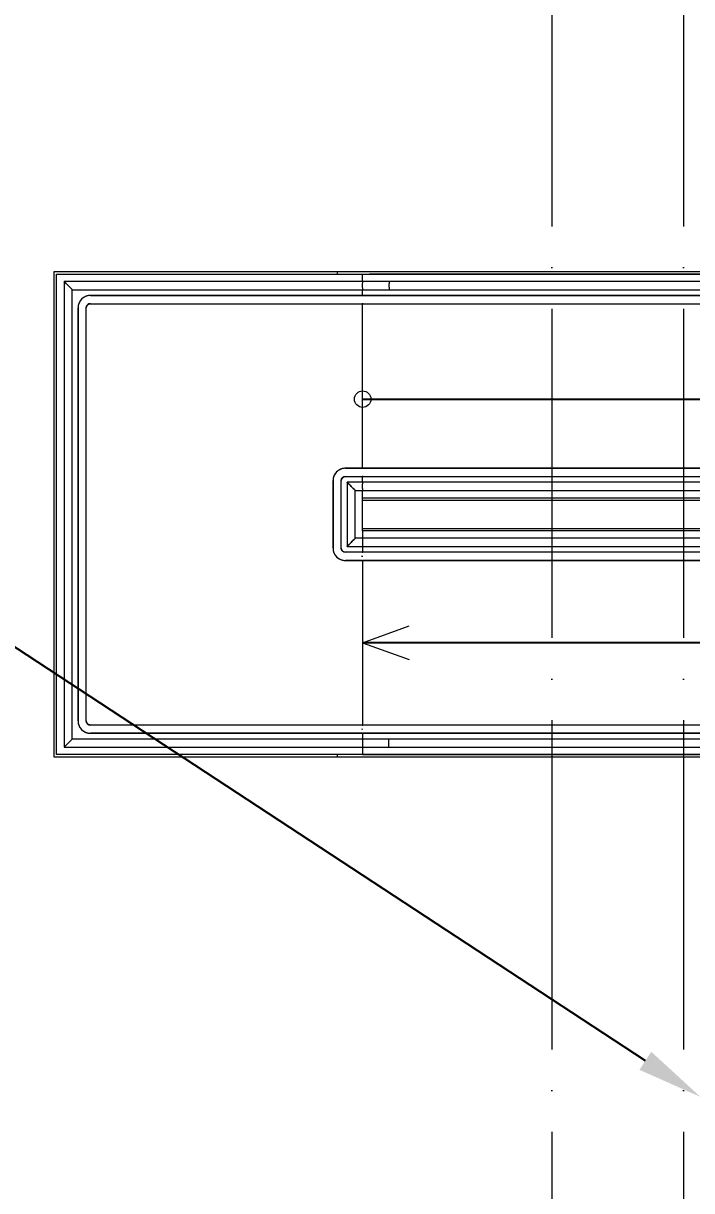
# Model space of a CAD drawing. Header units: millimetres. Extents: x -404508 to 361533, y -175093 to 31861.
# Drawn here: x -31225 to -27162, y -162192 to -155099 of the extents above; entities that cross this region are included whole.
import ezdxf
from ezdxf import colors
from ezdxf.entities.mleader import LeaderData, LeaderLine
from ezdxf.math import Vec2, Vec3

# ---------------------------------------------------------------- set-up
doc = ezdxf.new("R2010")
doc.units = ezdxf.units.MM
doc.linetypes.add('ADSK_Линия сетки', pattern=[25, 20, -2.5, 0, -2.5])
for name, color, linetype, lineweight in [('RC-Выноски', 7, 'Continuous', 0), ('Аннотация', 7, 'Continuous', 18), ('Линии', 7, 'Continuous', 9), ('Ограждение', 252, 'Continuous', 9), ('Оси', 252, 'Continuous', 9), ('Пандусы', 7, 'Continuous', 18), ('Стены наружные', 7, 'Continuous', 18)]:
    doc.layers.add(name, color=color, linetype=linetype, lineweight=lineweight)
doc.layers.add('Узлы', color=7, linetype='Continuous')
doc.styles.add('RubezhCAD', font='', dxfattribs={"oblique": 10})
doc.styles.get('RubezhCAD').set_extended_font_data('GOST type A')

# ---------------------------------------------------------------- blocks, each defined once
blk = doc.blocks.new('1 этаж')
at = {"layer": 'Аннотация', "color": 251, "lineweight": 20, "true_color": 0x636466}
for q in [(-42323.9, -27071.1), (-42323.9, -27276.3)]:
    blk.add_line((-42605.8, -27173.7), q, dxfattribs=at)
blk.add_circle((-42605.8, -25693.7), 50, dxfattribs=at)
at = {"layer": 'Линии', "color": 251, "lineweight": 18, "ltscale": 100, "true_color": 0x636466}
blk.add_line((-40655.8, -26093.7), (-40655.8, -26293.7), dxfattribs=at)
at = {"layer": 'Ограждение', "color": 251, "true_color": 0x636466}
for p, q in [((-44420.8, -24978.7), (-44420.8, -27808.7)), ((-42604.8, -24978.7), (-44420.8, -24978.7)), ((-44370.8, -27758.7), (-44370.8, -25028.7)), ((-44370.8, -25028.7), (-42604.8, -25028.7)), ((-42443.8, -24978.7), (-42604.8, -24978.7)), ((-42604.8, -25028.7), (-42443.8, -25028.7)), ((-36605.8, -24978.7), (-42443.8, -24978.7)), ((-42443.8, -25028.7), (-36605.8, -25028.7)), ((-42607.8, -25063.7), (-44260.8, -25063.7)), ((-44260.8, -25063.7), (-42607.8, -25063.7)), ((-42607.8, -25063.7), (-42603.8, -25063.7)), ((-42607.8, -25063.7), (-42604.8, -25063.7)), ((-42607.8, -25063.7), (-42603.8, -25063.7)), ((-42603.8, -25063.7), (-36607.8, -25063.7)), ((-42443.8, -25063.7), (-42601.8, -25063.7)), ((-36605.8, -25063.7), (-42443.8, -25063.7)), ((-44335.8, -25138.7), (-44335.8, -27648.7)), ((-44335.8, -27648.7), (-44335.8, -25138.7)), ((-44285.8, -27648.7), (-44285.8, -25138.7)), ((-44285.8, -27648.7), (-44285.8, -25138.7)), ((-44260.8, -25113.7), (-42607.8, -25113.7)), ((-44260.8, -25113.7), (-42607.8, -25113.7)), ((-42607.8, -25113.7), (-42603.8, -25113.7)), ((-42604.8, -25113.7), (-42607.8, -25113.7)), ((-42607.8, -25113.7), (-42603.8, -25113.7)), ((-42603.8, -25113.7), (-36607.8, -25113.7)), ((-42601.8, -25113.7), (-42443.8, -25113.7)), ((-42443.8, -25113.7), (-36605.8, -25113.7)), ((-42607.8, -26113.7), (-42710.8, -26113.7)), ((-42710.8, -26113.7), (-42607.8, -26113.7)), ((-42710.8, -26163.7), (-42607.8, -26163.7)), ((-42710.8, -26163.7), (-42607.8, -26163.7)), ((-42607.8, -26113.7), (-42604.8, -26113.7)), ((-42607.8, -26113.7), (-42603.8, -26113.7)), ((-42607.8, -26113.7), (-42603.8, -26113.7)), ((-42604.8, -26163.7), (-42607.8, -26163.7)), ((-42607.8, -26163.7), (-42603.8, -26163.7)), ((-42607.8, -26163.7), (-42603.8, -26163.7)), ((-42603.8, -26113.7), (-36607.8, -26113.7)), ((-42603.8, -26163.7), (-36607.8, -26163.7)), ((-36605.8, -26113.7), (-42601.8, -26113.7)), ((-42601.8, -26163.7), (-36605.8, -26163.7)), ((-42785.8, -26188.7), (-42785.8, -26598.7)), ((-42785.8, -26598.7), (-42785.8, -26188.7)), ((-42735.8, -26598.7), (-42735.8, -26188.7)), ((-42735.8, -26598.7), (-42735.8, -26188.7)), ((-42700.8, -26198.7), (-42700.8, -26588.7)), ((-42604.8, -26198.7), (-42700.8, -26198.7)), ((-36605.8, -26198.7), (-42604.8, -26198.7)), ((-42650.8, -26538.7), (-42650.8, -26248.7)), ((-42650.8, -26248.7), (-42604.8, -26248.7)), ((-42604.8, -26248.7), (-36605.8, -26248.7)), ((-42700.8, -26588.7), (-42606.8, -26588.7)), ((-42606.8, -26538.7), (-42650.8, -26538.7)), ((-36606.8, -26538.7), (-42606.8, -26538.7)), ((-42606.8, -26588.7), (-36606.8, -26588.7)), ((-42607.8, -26623.7), (-42710.8, -26623.7)), ((-42607.8, -26623.7), (-42710.8, -26623.7)), ((-42605.8, -26623.7), (-42607.8, -26623.7)), ((-42607.8, -26623.7), (-42605.8, -26623.7)), ((-42605.8, -26623.7), (-42607.8, -26623.7)), ((-42607.8, -26623.7), (-42603.8, -26623.7)), ((-42607.8, -26646.4), (-42607.8, -26651.1)), ((-42607.8, -26651.1), (-42607.8, -26646.4)), ((-36609.8, -26623.7), (-42605.8, -26623.7)), ((-36607.8, -26623.7), (-42603.8, -26623.7)), ((-42710.8, -26673.7), (-42607.8, -26673.7)), ((-42607.8, -26673.7), (-42710.8, -26673.7)), ((-42607.8, -26673.7), (-42605.8, -26673.7)), ((-42607.8, -26673.7), (-42603.8, -26673.7)), ((-42605.8, -26673.7), (-36609.8, -26673.7)), ((-36607.8, -26673.7), (-42603.8, -26673.7)), ((-42607.8, -27673.7), (-44260.8, -27673.7)), ((-42607.8, -27673.7), (-44260.8, -27673.7)), ((-44260.8, -27723.7), (-42607.8, -27723.7)), ((-42607.8, -27723.7), (-44260.8, -27723.7)), ((-42605.8, -27673.7), (-42607.8, -27673.7)), ((-42607.8, -27673.7), (-42603.8, -27673.7)), ((-42605.8, -27673.7), (-42607.8, -27673.7)), ((-42607.8, -27673.7), (-42605.8, -27673.7)), ((-42607.8, -27701.1), (-42607.8, -27696.4)), ((-42607.8, -27696.4), (-42607.8, -27701.1)), ((-42607.8, -27723.7), (-42603.8, -27723.7)), ((-42607.8, -27723.7), (-42605.8, -27723.7)), ((-42447.8, -27673.7), (-42605.8, -27673.7)), ((-42605.8, -27723.7), (-42447.8, -27723.7)), ((-36607.8, -27673.7), (-42603.8, -27673.7)), ((-36607.8, -27723.7), (-42603.8, -27723.7)), ((-36609.8, -27673.7), (-42447.8, -27673.7)), ((-42447.8, -27723.7), (-36609.8, -27723.7)), ((-42606.8, -27758.7), (-44370.8, -27758.7)), ((-42447.8, -27758.7), (-42606.8, -27758.7)), ((-36606.8, -27758.7), (-42447.8, -27758.7)), ((-44420.8, -27808.7), (-42606.8, -27808.7)), ((-42606.8, -27808.7), (-42447.8, -27808.7)), ((-42447.8, -27808.7), (-36606.8, -27808.7))]:
    blk.add_line(p, q, dxfattribs=at)
at = {"layer": 'Ограждение', "color": 251, "true_color": 0x636466, "flags": 128}
for points in [[(-44420.8, -24978.7), (-44419.9, -24979.6), (-44417.4, -24982.1), (-44413.5, -24986.1), (-44408.3, -24991.2), (-44402.3, -24997.3), (-44395.8, -25003.7), (-44389.3, -25010.2), (-44383.3, -25016.2), (-44378.1, -25021.4), (-44374.1, -25025.4), (-44371.7, -25027.9), (-44370.8, -25028.7)], [(-44370.8, -25028.7), (-44371.7, -25027.9), (-44374.1, -25025.4), (-44378.1, -25021.4), (-44383.3, -25016.2), (-44389.3, -25010.2), (-44395.8, -25003.7), (-44402.3, -24997.3), (-44408.3, -24991.2), (-44413.5, -24986.1), (-44417.4, -24982.1), (-44419.9, -24979.6), (-44420.8, -24978.7)], [(-44260.8, -25063.7), (-44263.8, -25063.8), (-44266.8, -25064), (-44269.8, -25064.3), (-44272.7, -25064.7), (-44275.7, -25065.2), (-44278.6, -25065.9), (-44281.5, -25066.7), (-44284.4, -25067.5), (-44287.2, -25068.5), (-44290, -25069.7), (-44292.7, -25070.9), (-44295.4, -25072.2), (-44298.1, -25073.6), (-44300.6, -25075.2), (-44303.1, -25076.8), (-44305.6, -25078.6), (-44308, -25080.4), (-44310.3, -25082.3), (-44312.5, -25084.4), (-44314.6, -25086.5), (-44316.6, -25088.7), (-44318.6, -25090.9), (-44320.5, -25093.3), (-44322.2, -25095.7), (-44323.9, -25098.2), (-44325.5, -25100.8), (-44326.9, -25103.4), (-44328.3, -25106.1), (-44329.6, -25108.8), (-44330.7, -25111.6), (-44331.7, -25114.4), (-44332.6, -25117.2), (-44333.5, -25120.1), (-44334.1, -25123), (-44334.7, -25126), (-44335.2, -25128.9), (-44335.5, -25131.9), (-44335.7, -25134.9), (-44335.8, -25137.9), (-44335.8, -25138.7)], [(-44260.8, -25063.7), (-44263.8, -25063.8), (-44266.8, -25064), (-44269.8, -25064.3), (-44272.7, -25064.7), (-44275.7, -25065.2), (-44278.6, -25065.9), (-44281.5, -25066.7), (-44284.4, -25067.5), (-44287.2, -25068.5), (-44290, -25069.7), (-44292.7, -25070.9), (-44295.4, -25072.2), (-44298.1, -25073.6), (-44300.6, -25075.2), (-44303.1, -25076.8), (-44305.6, -25078.6), (-44308, -25080.4), (-44310.3, -25082.3), (-44312.5, -25084.4), (-44314.6, -25086.5), (-44316.6, -25088.7), (-44318.6, -25090.9), (-44320.5, -25093.3), (-44322.2, -25095.7), (-44323.9, -25098.2), (-44325.5, -25100.8), (-44326.9, -25103.4), (-44328.3, -25106.1), (-44329.6, -25108.8), (-44330.7, -25111.6), (-44331.7, -25114.4), (-44332.6, -25117.2), (-44333.5, -25120.1), (-44334.1, -25123), (-44334.7, -25126), (-44335.2, -25128.9), (-44335.5, -25131.9), (-44335.7, -25134.9), (-44335.8, -25137.9)], [(-42607.8, -25063.7), (-42604.8, -25063.7), (-42601.8, -25063.7)], [(-44285.8, -25138.7), (-44285.8, -25137.7), (-44285.7, -25136.7), (-44285.6, -25135.7), (-44285.5, -25134.7), (-44285.3, -25133.8), (-44285.1, -25132.8), (-44284.8, -25131.8), (-44284.5, -25130.9), (-44284.2, -25129.9), (-44283.8, -25129), (-44283.4, -25128.1), (-44283, -25127.2), (-44282.5, -25126.3), (-44282, -25125.5), (-44281.4, -25124.6), (-44280.9, -25123.8), (-44280.2, -25123), (-44279.6, -25122.2), (-44278.9, -25121.5), (-44278.2, -25120.8), (-44277.5, -25120.1), (-44276.7, -25119.5), (-44275.9, -25118.8), (-44275.1, -25118.3), (-44274.3, -25117.7), (-44273.5, -25117.2), (-44272.6, -25116.7), (-44271.7, -25116.2), (-44270.8, -25115.8), (-44269.9, -25115.4), (-44268.9, -25115.1), (-44268, -25114.8), (-44267, -25114.5), (-44266, -25114.3), (-44265, -25114.1), (-44264.1, -25113.9), (-44263.1, -25113.8), (-44262.1, -25113.8), (-44261.1, -25113.7), (-44260.8, -25113.7)], [(-42601.8, -25113.7), (-42604.8, -25113.7), (-42607.8, -25113.7)], [(-42710.8, -26113.7), (-42713.8, -26113.8), (-42716.8, -26114), (-42719.8, -26114.3), (-42722.7, -26114.7), (-42725.7, -26115.2), (-42728.6, -26115.9), (-42731.5, -26116.7), (-42734.4, -26117.5), (-42737.2, -26118.5), (-42740, -26119.7), (-42742.7, -26120.9), (-42745.4, -26122.2), (-42748.1, -26123.6), (-42750.6, -26125.2), (-42753.1, -26126.8), (-42755.6, -26128.6), (-42758, -26130.4), (-42760.3, -26132.3), (-42762.5, -26134.4), (-42764.6, -26136.5), (-42766.6, -26138.7), (-42768.6, -26140.9), (-42770.5, -26143.3), (-42772.2, -26145.7), (-42773.9, -26148.2), (-42775.5, -26150.8), (-42776.9, -26153.4), (-42778.3, -26156.1), (-42779.6, -26158.8), (-42780.7, -26161.6), (-42781.7, -26164.4), (-42782.6, -26167.2), (-42783.5, -26170.1), (-42784.1, -26173), (-42784.7, -26176), (-42785.2, -26178.9), (-42785.5, -26181.9), (-42785.7, -26184.9), (-42785.8, -26187.9)], [(-42710.8, -26113.7), (-42713.8, -26113.8), (-42716.8, -26114), (-42719.8, -26114.3), (-42722.7, -26114.7), (-42725.7, -26115.2), (-42728.6, -26115.9), (-42731.5, -26116.7), (-42734.4, -26117.5), (-42737.2, -26118.5), (-42740, -26119.7), (-42742.7, -26120.9), (-42745.4, -26122.2), (-42748.1, -26123.6), (-42750.6, -26125.2), (-42753.1, -26126.8), (-42755.6, -26128.6), (-42758, -26130.4), (-42760.3, -26132.3), (-42762.5, -26134.4), (-42764.6, -26136.5), (-42766.6, -26138.7), (-42768.6, -26140.9), (-42770.5, -26143.3), (-42772.2, -26145.7), (-42773.9, -26148.2), (-42775.5, -26150.8), (-42776.9, -26153.4), (-42778.3, -26156.1), (-42779.6, -26158.8), (-42780.7, -26161.6), (-42781.7, -26164.4), (-42782.6, -26167.2), (-42783.5, -26170.1), (-42784.1, -26173), (-42784.7, -26176), (-42785.2, -26178.9), (-42785.5, -26181.9), (-42785.7, -26184.9), (-42785.8, -26187.9), (-42785.8, -26188.7)], [(-42735.8, -26188.7), (-42735.8, -26187.7), (-42735.7, -26186.7), (-42735.6, -26185.7), (-42735.5, -26184.7), (-42735.3, -26183.8), (-42735.1, -26182.8), (-42734.8, -26181.8), (-42734.5, -26180.9), (-42734.2, -26179.9), (-42733.8, -26179), (-42733.4, -26178.1), (-42733, -26177.2), (-42732.5, -26176.3), (-42732, -26175.5), (-42731.4, -26174.6), (-42730.9, -26173.8), (-42730.2, -26173), (-42729.6, -26172.2), (-42728.9, -26171.5), (-42728.2, -26170.8), (-42727.5, -26170.1), (-42726.7, -26169.5), (-42725.9, -26168.8), (-42725.1, -26168.3), (-42724.3, -26167.7), (-42723.5, -26167.2), (-42722.6, -26166.7), (-42721.7, -26166.2), (-42720.8, -26165.8), (-42719.9, -26165.4), (-42718.9, -26165.1), (-42718, -26164.8), (-42717, -26164.5), (-42716, -26164.3), (-42715, -26164.1), (-42714.1, -26163.9), (-42713.1, -26163.8), (-42712.1, -26163.8), (-42711.1, -26163.7), (-42710.8, -26163.7)], [(-42607.8, -26113.7), (-42604.8, -26113.7), (-42601.8, -26113.7)], [(-42601.8, -26163.7), (-42604.8, -26163.7), (-42607.8, -26163.7)], [(-42700.8, -26198.7), (-42699.9, -26199.6), (-42697.4, -26202.1), (-42693.5, -26206.1), (-42688.3, -26211.2), (-42682.3, -26217.3), (-42675.8, -26223.7), (-42669.3, -26230.2), (-42663.3, -26236.2), (-42658.1, -26241.4), (-42654.1, -26245.4), (-42651.7, -26247.9), (-42650.8, -26248.7)], [(-42650.8, -26248.7), (-42651.7, -26247.9), (-42654.1, -26245.4), (-42658.1, -26241.4), (-42663.3, -26236.2), (-42669.3, -26230.2), (-42675.8, -26223.7), (-42682.3, -26217.3), (-42688.3, -26211.2), (-42693.5, -26206.1), (-42697.4, -26202.1), (-42699.9, -26199.6), (-42700.8, -26198.7)], [(-42700.8, -26588.7), (-42699.9, -26587.9), (-42697.4, -26585.4), (-42693.5, -26581.4), (-42688.3, -26576.2), (-42682.3, -26570.2), (-42675.8, -26563.7), (-42669.3, -26557.3), (-42663.3, -26551.2), (-42658.1, -26546.1), (-42654.1, -26542.1), (-42651.7, -26539.6), (-42650.8, -26538.7)], [(-42650.8, -26538.7), (-42651.7, -26539.6), (-42654.1, -26542.1), (-42658.1, -26546.1), (-42663.3, -26551.2), (-42669.3, -26557.3), (-42675.8, -26563.7), (-42682.3, -26570.2), (-42688.3, -26576.2), (-42693.5, -26581.4), (-42697.4, -26585.4), (-42699.9, -26587.9), (-42700.8, -26588.7)], [(-42785.8, -26598.7), (-42785.7, -26601.7), (-42785.6, -26604.7), (-42785.3, -26607.7), (-42784.8, -26610.7), (-42784.3, -26613.6), (-42783.6, -26616.6), (-42782.9, -26619.5), (-42782, -26622.3), (-42781, -26625.2), (-42779.9, -26627.9), (-42778.7, -26630.7), (-42777.3, -26633.4), (-42775.9, -26636), (-42774.3, -26638.6), (-42772.7, -26641.1), (-42771, -26643.5), (-42769.1, -26645.9), (-42767.2, -26648.2), (-42765.2, -26650.4), (-42763.1, -26652.5), (-42760.9, -26654.6), (-42758.6, -26656.5), (-42756.2, -26658.4), (-42753.8, -26660.2), (-42751.3, -26661.8), (-42748.8, -26663.4), (-42746.1, -26664.9), (-42743.5, -26666.2), (-42740.7, -26667.5), (-42738, -26668.6), (-42735.2, -26669.7), (-42732.3, -26670.6), (-42729.4, -26671.4), (-42726.5, -26672.1), (-42723.5, -26672.6), (-42720.6, -26673.1), (-42717.6, -26673.4), (-42714.6, -26673.6), (-42711.6, -26673.7)], [(-42785.8, -26598.7), (-42785.7, -26601.7), (-42785.6, -26604.7), (-42785.3, -26607.7), (-42784.8, -26610.7), (-42784.3, -26613.6), (-42783.6, -26616.6), (-42782.9, -26619.5), (-42782, -26622.3), (-42781, -26625.2), (-42779.9, -26627.9), (-42778.7, -26630.7), (-42777.3, -26633.4), (-42775.9, -26636), (-42774.3, -26638.6), (-42772.7, -26641.1), (-42771, -26643.5), (-42769.1, -26645.9), (-42767.2, -26648.2), (-42765.2, -26650.4), (-42763.1, -26652.5), (-42760.9, -26654.6), (-42758.6, -26656.5), (-42756.2, -26658.4), (-42753.8, -26660.2), (-42751.3, -26661.8), (-42748.8, -26663.4), (-42746.1, -26664.9), (-42743.5, -26666.2), (-42740.7, -26667.5), (-42738, -26668.6), (-42735.2, -26669.7), (-42732.3, -26670.6), (-42729.4, -26671.4), (-42726.5, -26672.1), (-42723.5, -26672.6), (-42720.6, -26673.1), (-42717.6, -26673.4), (-42714.6, -26673.6), (-42711.6, -26673.7), (-42710.8, -26673.7)], [(-42710.8, -26623.7), (-42711.8, -26623.7), (-42712.8, -26623.7), (-42713.8, -26623.6), (-42714.8, -26623.4), (-42715.8, -26623.2), (-42716.7, -26623), (-42717.7, -26622.8), (-42718.7, -26622.5), (-42719.6, -26622.1), (-42720.5, -26621.8), (-42721.4, -26621.3), (-42722.3, -26620.9), (-42723.2, -26620.4), (-42724.1, -26619.9), (-42724.9, -26619.4), (-42725.7, -26618.8), (-42726.5, -26618.2), (-42727.3, -26617.5), (-42728, -26616.9), (-42728.7, -26616.1), (-42729.4, -26615.4), (-42730.1, -26614.7), (-42730.7, -26613.9), (-42731.3, -26613.1), (-42731.8, -26612.2), (-42732.4, -26611.4), (-42732.8, -26610.5), (-42733.3, -26609.6), (-42733.7, -26608.7), (-42734.1, -26607.8), (-42734.4, -26606.9), (-42734.7, -26605.9), (-42735, -26604.9), (-42735.2, -26604), (-42735.4, -26603), (-42735.6, -26602), (-42735.7, -26601), (-42735.8, -26600), (-42735.8, -26599), (-42735.8, -26598.7)], [(-42605.8, -26623.7), (-42606.8, -26623.7), (-42607.8, -26623.7)], [(-42605.8, -26623.7), (-42606.8, -26623.7), (-42607.8, -26623.7)], [(-42607.8, -26673.7), (-42606.8, -26673.7), (-42605.8, -26673.7)], [(-42607.8, -26673.7), (-42606.8, -26673.7), (-42605.8, -26673.7)], [(-44335.8, -27648.7), (-44335.7, -27651.7), (-44335.6, -27654.7), (-44335.3, -27657.7), (-44334.8, -27660.7), (-44334.3, -27663.6), (-44333.6, -27666.6), (-44332.9, -27669.5), (-44332, -27672.3), (-44331, -27675.2), (-44329.9, -27677.9), (-44328.7, -27680.7), (-44327.3, -27683.4), (-44325.9, -27686), (-44324.3, -27688.6), (-44322.7, -27691.1), (-44321, -27693.5), (-44319.1, -27695.9), (-44317.2, -27698.2), (-44315.2, -27700.4), (-44313.1, -27702.5), (-44310.9, -27704.6), (-44308.6, -27706.5), (-44306.2, -27708.4), (-44303.8, -27710.2), (-44301.3, -27711.8), (-44298.8, -27713.4), (-44296.1, -27714.9), (-44293.5, -27716.2), (-44290.7, -27717.5), (-44288, -27718.6), (-44285.2, -27719.7), (-44282.3, -27720.6), (-44279.4, -27721.4), (-44276.5, -27722.1), (-44273.5, -27722.6), (-44270.6, -27723.1), (-44267.6, -27723.4), (-44264.6, -27723.6), (-44261.6, -27723.7), (-44260.8, -27723.7)], [(-44335.8, -27648.7), (-44335.7, -27651.7), (-44335.6, -27654.7), (-44335.3, -27657.7), (-44334.8, -27660.7), (-44334.3, -27663.6), (-44333.6, -27666.6), (-44332.9, -27669.5), (-44332, -27672.3), (-44331, -27675.2), (-44329.9, -27677.9), (-44328.7, -27680.7), (-44327.3, -27683.4), (-44325.9, -27686), (-44324.3, -27688.6), (-44322.7, -27691.1), (-44321, -27693.5), (-44319.1, -27695.9), (-44317.2, -27698.2), (-44315.2, -27700.4), (-44313.1, -27702.5), (-44310.9, -27704.6), (-44308.6, -27706.5), (-44306.2, -27708.4), (-44303.8, -27710.2), (-44301.3, -27711.8), (-44298.8, -27713.4), (-44296.1, -27714.9), (-44293.5, -27716.2), (-44290.7, -27717.5), (-44288, -27718.6), (-44285.2, -27719.7), (-44282.3, -27720.6), (-44279.4, -27721.4), (-44276.5, -27722.1), (-44273.5, -27722.6), (-44270.6, -27723.1), (-44267.6, -27723.4), (-44264.6, -27723.6), (-44261.6, -27723.7)], [(-44260.8, -27673.7), (-44261.8, -27673.7), (-44262.8, -27673.7), (-44263.8, -27673.6), (-44264.8, -27673.4), (-44265.8, -27673.2), (-44266.7, -27673), (-44267.7, -27672.8), (-44268.7, -27672.5), (-44269.6, -27672.1), (-44270.5, -27671.8), (-44271.4, -27671.3), (-44272.3, -27670.9), (-44273.2, -27670.4), (-44274.1, -27669.9), (-44274.9, -27669.4), (-44275.7, -27668.8), (-44276.5, -27668.2), (-44277.3, -27667.5), (-44278, -27666.9), (-44278.7, -27666.1), (-44279.4, -27665.4), (-44280.1, -27664.7), (-44280.7, -27663.9), (-44281.3, -27663.1), (-44281.8, -27662.2), (-44282.4, -27661.4), (-44282.8, -27660.5), (-44283.3, -27659.6), (-44283.7, -27658.7), (-44284.1, -27657.8), (-44284.4, -27656.9), (-44284.7, -27655.9), (-44285, -27654.9), (-44285.2, -27654), (-44285.4, -27653), (-44285.6, -27652), (-44285.7, -27651), (-44285.8, -27650), (-44285.8, -27649), (-44285.8, -27648.7)], [(-42605.8, -27673.7), (-42606.8, -27673.7), (-42607.8, -27673.7)], [(-42605.8, -27673.7), (-42606.8, -27673.7), (-42607.8, -27673.7)], [(-42607.8, -27723.7), (-42606.8, -27723.7), (-42605.8, -27723.7)], [(-42607.8, -27723.7), (-42606.8, -27723.7), (-42605.8, -27723.7)], [(-44370.8, -27758.7), (-44371.7, -27759.6), (-44374.1, -27762.1), (-44378.1, -27766.1), (-44383.3, -27771.2), (-44389.3, -27777.3), (-44395.8, -27783.7), (-44402.3, -27790.2), (-44408.3, -27796.2), (-44413.5, -27801.4), (-44417.4, -27805.4), (-44419.9, -27807.9), (-44420.8, -27808.7)], [(-44420.8, -27808.7), (-44419.9, -27807.9), (-44417.4, -27805.4), (-44413.5, -27801.4), (-44408.3, -27796.2), (-44402.3, -27790.2), (-44395.8, -27783.7), (-44389.3, -27777.3), (-44383.3, -27771.2), (-44378.1, -27766.1), (-44374.1, -27762.1), (-44371.7, -27759.6), (-44370.8, -27758.7)]]:
    blk.add_lwpolyline(points, dxfattribs=at)
at = {"layer": 'Ограждение', "color": 251, "true_color": 0x636466}
for centre, radius, start, end in [((-44260.8, -25138.7), 75, 90, 180), ((-44260.8, -25138.7), 25, 90, 180), ((-44260.8, -25138.7), 25, 140.23514, 180), ((-44260.8, -25138.7), 25, 90, 129.76486), ((-42710.8, -26188.7), 75, 90, 180), ((-42710.8, -26188.7), 25, 90, 180), ((-42710.8, -26188.7), 25, 90, 129.76486), ((-42710.8, -26188.7), 25, 140.48465, 180), ((-42710.8, -26598.7), 75, 180, 270), ((-42710.8, -26598.7), 25, 180, 219.51535), ((-42710.8, -26598.7), 25, 180, 270), ((-42710.8, -26598.7), 25, 230.23514, 270), ((-44260.8, -27648.7), 75, 180, 270), ((-44260.8, -27648.7), 25, 180, 270), ((-44260.8, -27648.7), 25, 180, 219.76486), ((-44260.8, -27648.7), 25, 230.23514, 270)]:
    blk.add_arc(centre, radius, start, end, dxfattribs=at)
for centre, start_param, end_param in [((-42443.8, -25003.7), 0, 3.141593), ((-42443.8, -25003.7), 0, 3.141593), ((-42447.8, -27783.7), 3.141593, 6.283185), ((-42447.8, -27783.7), 3.141593, 6.283185)]:
    blk.add_ellipse(centre, major_axis=(0, 25), ratio=0.079745, start_param=start_param, end_param=end_param, dxfattribs=at)
for points in [[(-42604.8, -25028.7), (-42604.9, -25028.7), (-42605.1, -25028.2), (-42605.3, -25025.6), (-42605.5, -25021.6), (-42605.7, -25014.6), (-42605.8, -25003.7), (-42605.7, -24990.6), (-42605.3, -24981.1), (-42605, -24978.7), (-42604.8, -24978.7)], [(-42604.8, -26248.7), (-42604.9, -26248.7), (-42605.1, -26248.2), (-42605.3, -26245.6), (-42605.5, -26241.6), (-42605.7, -26234.6), (-42605.8, -26223.7), (-42605.7, -26210.6), (-42605.3, -26201.1), (-42605, -26198.7), (-42604.8, -26198.7)], [(-42606.8, -26538.7), (-42606.7, -26538.7), (-42606.5, -26539.3), (-42606.3, -26541.8), (-42606.1, -26545.9), (-42605.9, -26552.8), (-42605.8, -26563.7), (-42605.9, -26576.8), (-42606.3, -26586.4), (-42606.6, -26588.7), (-42606.8, -26588.7)], [(-42606.8, -27758.7), (-42606.7, -27758.7), (-42606.5, -27759.3), (-42606.3, -27761.8), (-42606.1, -27765.9), (-42605.9, -27772.8), (-42605.8, -27783.7), (-42605.9, -27796.8), (-42606.3, -27806.4), (-42606.6, -27808.7), (-42606.8, -27808.7)]]:
    blk.add_open_spline(points, degree=3, knots=[0, 0, 0, 0, 0.083333, 0.166667, 0.25, 0.333333, 0.5, 0.666667, 0.833333, 1, 1, 1, 1], dxfattribs=at)
at = {"layer": 'Оси', "color": 251, "linetype": 'ADSK_Линия сетки', "ltscale": 100, "true_color": 0x636466}
for p, q in [((-41455.8, -2643.7), (-41455.8, -33769.9)), ((-40655.8, -2643.7), (-40655.8, -33769.9))]:
    blk.add_line(p, q, dxfattribs=at)
at = {"layer": 'Пандусы', "color": 251, "true_color": 0x636466}
for p, q in [((-44465.8, -24933.7), (-42605.8, -24933.7)), ((-44465.8, -27853.7), (-44465.8, -24933.7)), ((-42605.8, -24978.7), (-42605.8, -24933.7)), ((-42605.8, -24933.7), (-36605.8, -24933.7)), ((-42605.8, -25064.6), (-42605.8, -25028.7)), ((-42605.8, -26114.6), (-42605.8, -25112.9)), ((-42605.8, -26198.7), (-42605.8, -26162.9)), ((-42605.8, -26293.7), (-42605.8, -26248.7)), ((-42605.8, -26293.7), (-36605.8, -26293.7)), ((-42605.8, -26493.7), (-42605.8, -26293.7)), ((-42605.8, -26493.7), (-42605.8, -26538.7)), ((-36605.8, -26493.7), (-42605.8, -26493.7)), ((-42605.8, -26588.7), (-42605.8, -26624.6)), ((-42605.8, -26672.9), (-42605.8, -27674.6)), ((-42605.8, -27722.9), (-42605.8, -27758.7)), ((-42605.8, -27853.7), (-44465.8, -27853.7)), ((-42605.8, -27808.7), (-42605.8, -27853.7)), ((-36605.8, -27853.7), (-42605.8, -27853.7))]:
    blk.add_line(p, q, dxfattribs=at)
at = {"layer": 'Стены наружные', "color": 251, "true_color": 0x636466}
for p, q in [((-44480.8, -24918.7), (-36605.8, -24918.7)), ((-44480.8, -27868.7), (-44480.8, -24918.7)), ((-42758.3, -24933.7), (-42758.3, -24918.7)), ((-36605.8, -24933.7), (-42563.2, -24933.7)), ((-34705.8, -26308.7), (-42605.8, -26308.7)), ((-42380.4, -26293.7), (-36605.8, -26293.7)), ((-42605.8, -26478.7), (-34705.8, -26478.7)), ((-36429.8, -26493.7), (-42605.8, -26493.7)), ((-36605.8, -27868.7), (-44480.8, -27868.7)), ((-42758.3, -27868.7), (-42758.3, -27853.7)), ((-42605.8, -27853.7), (-36993.3, -27853.7))]:
    blk.add_line(p, q, dxfattribs=at)
at = {"layer": 'Узлы', "color": 251, "true_color": 0x636466}
for p, q in [((-42605.8, -25693.7), (-36605.8, -25693.7)), ((-36605.8, -27173.7), (-42605.8, -27173.7))]:
    blk.add_line(p, q, dxfattribs=at)

msp = doc.modelspace()

# ---------------------------------------------------------------- block references
msp.add_blockref('1 этаж', (13443.4, -131688.8))

# ---------------------------------------------------------------- leaders
at = {"layer": 'RC-Выноски', "linetype": 'Continuous', "ltscale": 15}
ml = msp.add_multileader_mtext('Standard', dxfattribs=at)
ml.set_content('{\\H0.91667x;РЦ0.1 -  U/UTP Cat.5e 4x2x0.52 нг(А)-LSLTx} ', color=256, style='RubezhCAD')
ml.set_leader_properties()
ml.build(insert=Vec2(0, 0))
ml.multileader.update_dxf_attribs({"has_text_frame": 1, "text_left_attachment_type": 6, "text_right_attachment_type": 6, "dogleg_length": 2, "arrow_head_size": 400, "scale": 100})
ctx = ml.context
ctx.base_point, ctx.scale, ctx.char_height, ctx.arrow_head_size, ctx.landing_gap_size, ctx.plane_origin = Vec3(-26900.2, -154035.4), 100, 250, 400, 100, Vec3(-553705.6, -192949)
ctx.left_attachment, ctx.right_attachment, ctx.text_align_type = 6, 6, 2
notes = []
notes.append((ctx, [(1, (1, 1, 0), (-23864.8, -154035.4), (-1, 0), 200, [(0, [(-21038.3, -155513)], 0, [])])]))
ctx.mtext.insert, ctx.mtext.width, ctx.mtext.alignment, ctx.mtext.flow_direction = Vec3(-24164.8, -153739.6), 3715.166, 3, 5
ml = msp.add_multileader_mtext('Standard', dxfattribs=at)
ml.set_content('{\\H0.91667x;Переговорное устройство уличного исполнения GC-2001P4 - установить на стойке STS-01}', color=256, style='RubezhCAD')
ml.set_leader_properties()
ml.build(insert=Vec2(0, 0))
ml.multileader.update_dxf_attribs({"has_text_frame": 1, "text_left_attachment_type": 6, "text_right_attachment_type": 6, "dogleg_length": 2, "arrow_head_size": 400, "scale": 100})
ctx = ml.context
ctx.base_point, ctx.scale, ctx.char_height, ctx.arrow_head_size, ctx.landing_gap_size, ctx.plane_origin = Vec3(-36496.2, -157961.8), 100, 250, 400, 100, Vec3(-573125.6, -196148.4)
ctx.left_attachment, ctx.right_attachment, ctx.text_align_type = 6, 6, 2
notes.append((ctx, [(1, (1, 1, 0), (-32691.8, -157961.8), (-1, 0), 200, [(0, [(-27109.3, -161622)], 0, [])])]))
ctx.mtext.insert, ctx.mtext.width, ctx.mtext.alignment, ctx.mtext.flow_direction = Vec3(-32991.8, -157666), 3715.166, 3, 5
for ctx, leaders in notes:
    for number, flags, end, landing, length, lines in leaders:
        leader = LeaderData()
        leader.index, (leader.has_last_leader_line, leader.has_dogleg_vector, leader.attachment_direction) = number, flags
        leader.last_leader_point, leader.dogleg_vector, leader.dogleg_length = Vec3(end), Vec3(landing), length
        for number, points, colour, breaks in lines:
            line = LeaderLine()
            line.index, line.vertices, line.color, line.breaks = number, Vec3.list(points), colors.encode_raw_color(colour), breaks
            leader.lines.append(line)
        ctx.leaders.append(leader)

doc.saveas('drawing.dxf')
